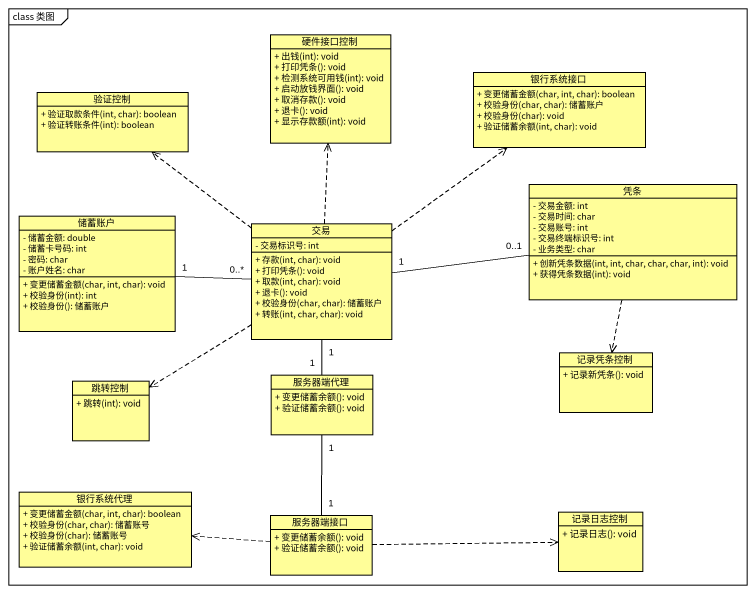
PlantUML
@startuml
mainframe class 类图
hide circle
hide empty members
skinparam classAttributeIconSize 0
class 硬件接口控制 #FFFE99 {
  + 出钱(int): void
  + 打印凭条(): void
  + 检测系统可用钱(int): void
  + 启动放钱界面(): void
  + 取消存款(): void
  + 退卡(): void
  + 显示存款额(int): void
}
class 验证控制 #FFFE99 {
  + 验证取款条件(int, char): boolean
  + 验证转账条件(int): boolean
}
class 银行系统接口 #FFFE99 {
  + 变更储蓄金额(char, int, char): boolean
  + 校验身份(char, char): 储蓄账户
  + 校验身份(char): void
  + 验证储蓄余额(int, char): void
}
class 凭条 #FFFE99 {
  - 交易金额: int
  - 交易时间: char
  - 交易账号: int
  - 交易终端标识号: int
  - 业务类型: char
  + 创新凭条数据(int, int, char, char, char, int): void
  + 获得凭条数据(int): void
}
class 储蓄账户 #FFFE99 {
  - 储蓄金额: double
  - 储蓄卡号码: int
  - 密码: char
  - 账户姓名: char
  + 变更储蓄金额(char, int, char): void
  + 校验身份(int): int
  + 校验身份(): 储蓄账户
}
class 交易 #FFFE99 {
  - 交易标识号: int
  + 存款(int, char): void
  + 打印凭条(): void
  + 取款(int, char): void
  + 退卡(): void
  + 校验身份(char, char): 储蓄账户
  + 转账(int, char, char): void
}
class 记录凭条控制 #FFFE99 {
  + 记录新凭条(): void
}
class 跳转控制 #FFFE99 {
  + 跳转(int): void
}
class 服务器端代理 #FFFE99 {
  + 变更储蓄余额(): void
  + 验证储蓄余额(): void
}
class 银行系统代理 #FFFE99 {
  + 变更储蓄金额(char, int, char): boolean
  + 校验身份(char, char): 储蓄账号
  + 校验身份(char): 储蓄账号
  + 验证储蓄余额(int, char): void
}
class 服务器端接口 #FFFE99 {
  + 变更储蓄余额(): void
  + 验证储蓄余额(): void
}
class 记录日志控制 #FFFE99 {
  + 记录日志(): void
}
凭条 ..> 记录凭条控制
交易 .up.> 硬件接口控制
交易 .up.> 验证控制
交易 .up.> 银行系统接口
交易 "1" -right- "0..1" 凭条
交易 "0..*" -left- "1" 储蓄账户
交易 ..> 跳转控制
交易 "1" -- "1" 服务器端代理
服务器端代理 "1" -- "1" 服务器端接口
服务器端接口 .left.> 银行系统代理
服务器端接口 .right.> 记录日志控制
@enduml
